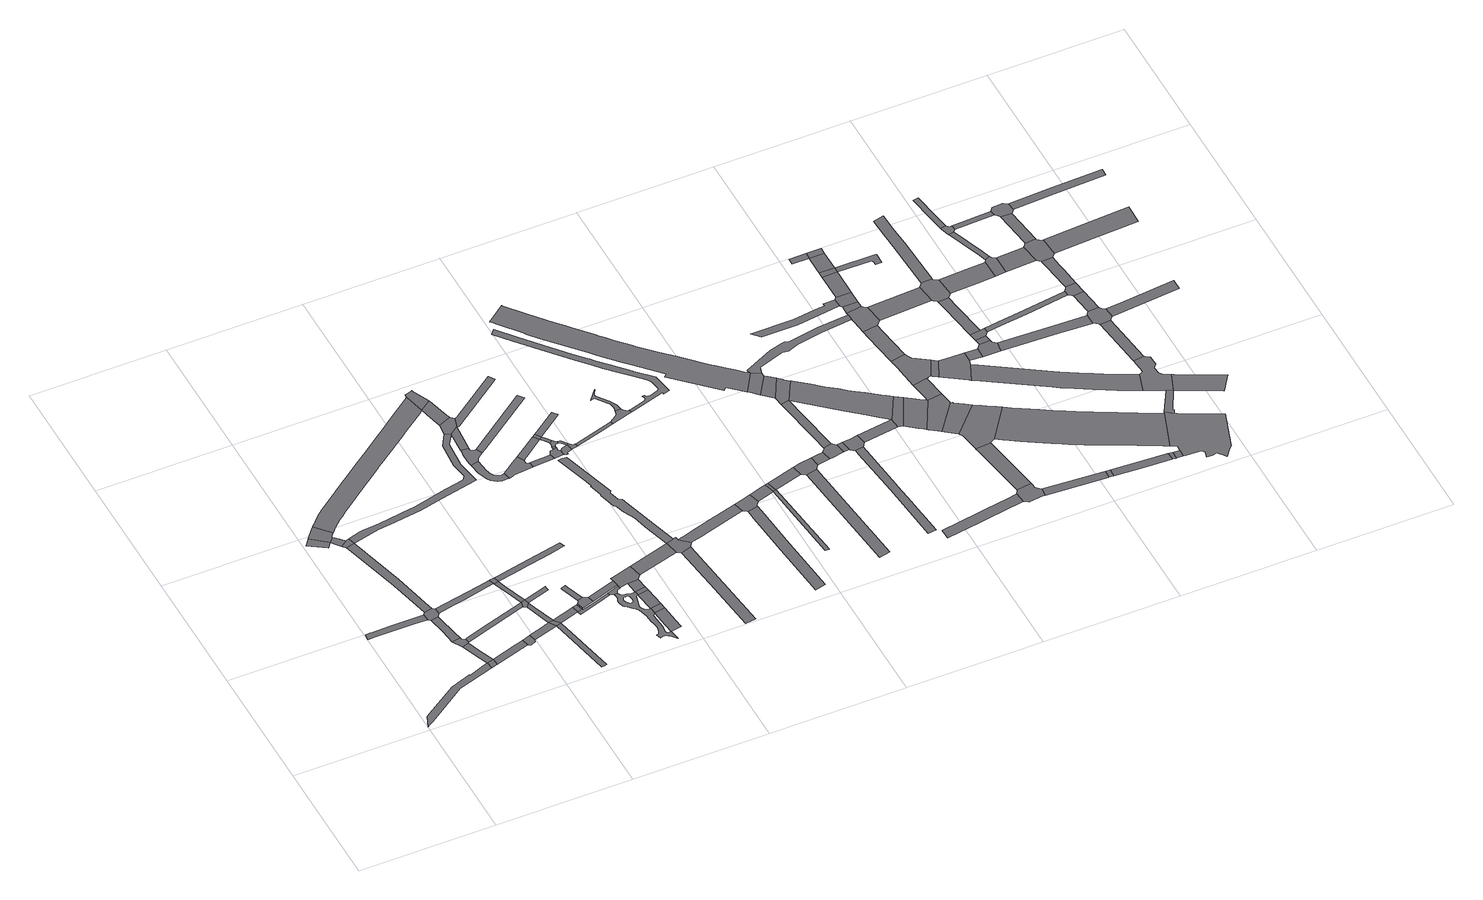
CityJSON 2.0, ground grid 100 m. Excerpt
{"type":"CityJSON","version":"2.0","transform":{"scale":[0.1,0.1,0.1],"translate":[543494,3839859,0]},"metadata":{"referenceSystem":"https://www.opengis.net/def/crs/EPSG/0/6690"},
"CityObjects":{
"road1":{"type":"Road","attributes":{"RoadStructureAttribute.sectionType":"1"},"geometry":[{"type":"MultiSurface","lod":"1","boundaries":[[[0,1,2,3,4,5,6,7,8,9,10,11]]]}]},
"road2":{"type":"Road","attributes":{"RoadStructureAttribute.sectionType":"1"},"geometry":[{"type":"MultiSurface","lod":"1","boundaries":[[[12,13,14,15,16,17,18,19,20,21]]]}]},
"road3":{"type":"Road","attributes":{"RoadStructureAttribute.sectionType":"1"},"geometry":[{"type":"MultiSurface","lod":"1","boundaries":[[[22,23,24,25,26,27,28,29,30,31,32]]]}]},
"road4":{"type":"Road","geometry":[{"type":"MultiSurface","lod":"1","boundaries":[[[33,34,35,36,37,38,39,40]]]}]},
"road5":{"type":"Road","geometry":[{"type":"MultiSurface","lod":"1","boundaries":[[[41,42,43,44,45,22,32,46,47,48,49,50]]]}]},
"road6":{"type":"Road","attributes":{"RoadStructureAttribute.sectionType":"1"},"geometry":[{"type":"MultiSurface","lod":"1","boundaries":[[[51,52,53,54,55,56,36,35]]]}]},
"road7":{"type":"Road","attributes":{"RoadStructureAttribute.sectionType":"1"},"geometry":[{"type":"MultiSurface","lod":"1","boundaries":[[[57,38,37,58,0,59]]]}]},
"road8":{"type":"Road","geometry":[{"type":"MultiSurface","lod":"1","boundaries":[[[59,0,11,60]]]}]},
"road9":{"type":"Road","geometry":[{"type":"MultiSurface","lod":"1","boundaries":[[[61,62,12,21,63,54,53,64,65]]]}]},
"road10":{"type":"Road","attributes":{"RoadStructureAttribute.sectionType":"1"},"geometry":[{"type":"MultiSurface","lod":"1","boundaries":[[[66,46,32,67,68,69]]]}]},
"road11":{"type":"Road","attributes":{"RoadStructureAttribute.sectionType":"1"},"geometry":[{"type":"MultiSurface","lod":"1","boundaries":[[[70,71,72,73,74,75,62,61]]]}]},
"road12":{"type":"Road","geometry":[{"type":"MultiSurface","lod":"1","boundaries":[[[76,69,68,73,72]]]}]},
"road13":{"type":"Road","attributes":{"RoadStructureAttribute.sectionType":"1"},"geometry":[{"type":"MultiSurface","lod":"1","boundaries":[[[77,78,59,60,79]]]}]},
"road14":{"type":"Road","attributes":{"RoadStructureAttribute.sectionType":"1"},"geometry":[{"type":"MultiSurface","lod":"1","boundaries":[[[80,81,82,83,84,40,39,85,86,87,88]]]}]},
"road15":{"type":"Road","attributes":{"RoadStructureAttribute.sectionType":"1"},"geometry":[{"type":"MultiSurface","lod":"1","boundaries":[[[89,90,65,64,91,92,93,94,95]]]}]},
"road16":{"type":"Road","geometry":[{"type":"MultiSurface","lod":"1","boundaries":[[[96,77,79,97,98,99]]]}]},
"road17":{"type":"Road","attributes":{"RoadStructureAttribute.sectionType":"1"},"geometry":[{"type":"MultiSurface","lod":"1","boundaries":[[[100,101,102,103,96,99,104,105,106]]]}]},
"road18":{"type":"Road","geometry":[{"type":"MultiSurface","lod":"1","boundaries":[[[107,108,89,95,109,110]]]}]},
"road19":{"type":"Road","geometry":[{"type":"MultiSurface","lod":"1","boundaries":[[[111,80,88,112,113,114,115]]]}]},
"road20":{"type":"Road","attributes":{"RoadStructureAttribute.sectionType":"1"},"geometry":[{"type":"MultiSurface","lod":"1","boundaries":[[[116,110,109,117,80,111]]]}]},
"road21":{"type":"Road","attributes":{"RoadStructureAttribute.sectionType":"1"},"geometry":[{"type":"MultiSurface","lod":"1","boundaries":[[[118,119,120,121,122,106]]]}]},
"road22":{"type":"Road","attributes":{"RoadStructureAttribute.sectionType":"1"},"geometry":[{"type":"MultiSurface","lod":"1","boundaries":[[[123,124,115,114,125,100,126]]]}]},
"road23":{"type":"Road","geometry":[{"type":"MultiSurface","lod":"1","boundaries":[[[126,100,106,122]]]}]},
"road24":{"type":"Road","attributes":{"RoadStructureAttribute.sectionType":"1"},"geometry":[{"type":"MultiSurface","lod":"1","boundaries":[[[127,128,129,130,131,132,133,134,135,136,137,138,139,140,141,142,143,144,145,146,147,148,41,50,149,150,151,152,153,154,155,156,157,158,159,160,161,162,163,164,165,166,167,168,169]]]}]},
"road25":{"type":"Road","geometry":[{"type":"MultiSurface","lod":"1","boundaries":[[[170,171,172,173,111,115]]]}]},
"road26":{"type":"Road","attributes":{"RoadStructureAttribute.sectionType":"1"},"geometry":[{"type":"MultiSurface","lod":"1","boundaries":[[[174,126,122,175]]]}]},
"road27":{"type":"Road","attributes":{"RoadStructureAttribute.sectionType":"1"},"geometry":[{"type":"MultiSurface","lod":"1","boundaries":[[[176,177,178,179,180,181,182,183,184,185,186,187,188,76,72,189,190,191,192,193,194,195,196,197,198,199]]]}]},
"road28":{"type":"Road","geometry":[{"type":"MultiSurface","lod":"1","boundaries":[[[200,201,174,175,202]]]}]},
"road29":{"type":"Road","attributes":{"RoadStructureAttribute.sectionType":"1"},"geometry":[{"type":"MultiSurface","lod":"1","boundaries":[[[203,200,202,204]]]}]},
"road30":{"type":"Road","attributes":{"RoadStructureAttribute.sectionType":"1"},"geometry":[{"type":"MultiSurface","lod":"1","boundaries":[[[205,206,207,208,209,210,211,212,213,214,215,216,107,110]]]}]},
"road31":{"type":"Road","geometry":[{"type":"MultiSurface","lod":"1","boundaries":[[[217,218,219,220,221,222,223]]]}]},
"road32":{"type":"Road","geometry":[{"type":"MultiSurface","lod":"1","boundaries":[[[224,223,222,225,203,204,226,227]]]}]},
"road33":{"type":"Road","geometry":[{"type":"MultiSurface","lod":"1","boundaries":[[[228,229,230,202,175,231,232,233,234]]]}]},
"road34":{"type":"Road","attributes":{"RoadStructureAttribute.sectionType":"1"},"geometry":[{"type":"MultiSurface","lod":"1","boundaries":[[[235,236,237,227,226,238]]]}]},
"road35":{"type":"Road","geometry":[{"type":"MultiSurface","lod":"1","boundaries":[[[239,240,241,242,243,244,245,246,247,248,249,250,251,252,253,254,255,256,257,258,259,260,261,262,263,264,265,266,267,268,269,270,271,272,273,274,275,276,277,278,279,280,281,282,283,284,285,286,287,288,289,290,291,292,293,294,295,296,297,298,299,300,301,302,303,304,305,306,307,308,309,310,311,312,313,314],[315,316,317,318,319,320,321,322,323,324,325,326,327,328,329,330,331,332,333,334,335,336]]]}]},
"road36":{"type":"Road","geometry":[{"type":"MultiSurface","lod":"1","boundaries":[[[337,228,234,338,249,248,339,340,341,342]]]}]},
"road37":{"type":"Road","attributes":{"RoadStructureAttribute.sectionType":"1"},"geometry":[{"type":"MultiSurface","lod":"1","boundaries":[[[343,344,293,345,280,346]]]}]},
"road38":{"type":"Road","geometry":[{"type":"MultiSurface","lod":"1","boundaries":[[[347,294,293,344]]]}]},
"road39":{"type":"Road","geometry":[{"type":"MultiSurface","lod":"1","boundaries":[[[348,313,349,294,347]]]}]},
"road40":{"type":"Road","geometry":[{"type":"MultiSurface","lod":"1","boundaries":[[[350,314,313,348]]]}]},
"road41":{"type":"Road","geometry":[{"type":"MultiSurface","lod":"1","boundaries":[[[351,352,353,354,235,238,337,342,355,356,357,358,359,360]]]}]},
"road42":{"type":"Road","attributes":{"RoadStructureAttribute.sectionType":"1"},"geometry":[{"type":"MultiSurface","lod":"1","boundaries":[[[361,358,357,314,350]]]}]},
"road43":{"type":"Road","attributes":{"RoadStructureAttribute.sectionType":"1"},"geometry":[{"type":"MultiSurface","lod":"1","boundaries":[[[362,363,364,365,366,367,368,369,370,371,372,373,374,375,376,377,378,379,380,381]]]}]},
"road44":{"type":"Road","geometry":[{"type":"MultiSurface","lod":"1","boundaries":[[[382,383,384,385,386,387,370,369,388,389,390,391,392,393,394,395]]]}]},
"road45":{"type":"Road","attributes":{"RoadStructureAttribute.sectionType":"1"},"geometry":[{"type":"MultiSurface","lod":"1","boundaries":[[[396,199,382,395]]]}]},
"road46":{"type":"Road","geometry":[{"type":"MultiSurface","lod":"1","boundaries":[[[397,398,399,176,199,396,400]]]}]},
"road47":{"type":"Road","attributes":{"RoadStructureAttribute.sectionType":"1"},"geometry":[{"type":"MultiSurface","lod":"1","boundaries":[[[401,402,169,403,404,399,398]]]}]},
"road48":{"type":"Road","geometry":[{"type":"MultiSurface","lod":"1","boundaries":[[[405,406,407,127,169,402]]]}]},
"road49":{"type":"Road","geometry":[{"type":"MultiSurface","lod":"1","boundaries":[[[408,405,409]]]}]},
"road50":{"type":"Road","geometry":[{"type":"MultiSurface","lod":"1","boundaries":[[[410,411,381,380,412,413,414,415,416,417,418,419]]]}]},
"road51":{"type":"Road","attributes":{"RoadStructureAttribute.sectionType":"1"},"geometry":[{"type":"MultiSurface","lod":"1","boundaries":[[[420,421,351,360,422]]]}]},
"road52":{"type":"Road","attributes":{"RoadStructureAttribute.sectionType":"1"},"geometry":[{"type":"MultiSurface","lod":"1","boundaries":[[[423,424,425,416,415,426,427]]]}]},
"road53":{"type":"Road","attributes":{"RoadStructureAttribute.sectionType":"1"},"geometry":[{"type":"MultiSurface","lod":"1","boundaries":[[[428,410,419,429,430,431,432]]]}]},
"road54":{"type":"Road","attributes":{"RoadStructureAttribute.sectionType":"1"},"geometry":[{"type":"MultiSurface","lod":"1","boundaries":[[[433,434,435,391,390]]]}]},
"road55":{"type":"Road","attributes":{"RoadStructureAttribute.sectionType":"1"},"geometry":[{"type":"MultiSurface","lod":"1","boundaries":[[[436,437,438,439,400,396]]]}]},
"road56":{"type":"Road","attributes":{"RoadStructureAttribute.sectionType":"1"},"geometry":[{"type":"MultiSurface","lod":"1","boundaries":[[[440,441,442,443,444,445,446]]]}]},
"road57":{"type":"Road","attributes":{"RoadStructureAttribute.sectionType":"1"},"geometry":[{"type":"MultiSurface","lod":"1","boundaries":[[[447,448,449,450,451,452,453,454,455,456,457,458,459,460,461,462,463,464,420,465]]]}]},
"road58":{"type":"Road","geometry":[{"type":"MultiSurface","lod":"1","boundaries":[[[466,467,468,469,470,471,472,473,474,475,476,423,427,477,478]]]}]},
"road59":{"type":"Road","geometry":[{"type":"MultiSurface","lod":"1","boundaries":[[[479,428,432,480]]]}]},
"road60":{"type":"Road","geometry":[{"type":"MultiSurface","lod":"1","boundaries":[[[481,465,420,422,482,442,441,483,484]]]}]},
"road61":{"type":"Road","attributes":{"RoadStructureAttribute.sectionType":"1"},"geometry":[{"type":"MultiSurface","lod":"1","boundaries":[[[485,486,470,469,487]]]}]},
"road62":{"type":"Road","attributes":{"RoadStructureAttribute.sectionType":"1"},"geometry":[{"type":"MultiSurface","lod":"1","boundaries":[[[488,480,432,489,490,491,492]]]}]},
"road63":{"type":"Road","geometry":[{"type":"MultiSurface","lod":"1","boundaries":[[[493,494,492,491,495,496,497,498,485,487,499,500,501,502,503,504]]]}]},
"road64":{"type":"Road","attributes":{"RoadStructureAttribute.sectionType":"1"},"geometry":[{"type":"MultiSurface","lod":"1","boundaries":[[[505,506,507,508,509,510,478,477,511,512,513,514,515,516,517,518,519]]]}]},
"road65":{"type":"Road","attributes":{"RoadStructureAttribute.sectionType":"1"},"geometry":[{"type":"MultiSurface","lod":"1","boundaries":[[[520,521,522,523,524,504,503,525,526,527,505,528]]]}]},
"road66":{"type":"Road","geometry":[{"type":"MultiSurface","lod":"1","boundaries":[[[529,530,531,532,528,505,519,533,534]]]}]},
"road67":{"type":"Road","geometry":[{"type":"MultiSurface","lod":"1","boundaries":[[[535,536,537,538,479,480]]]}]},
"road68":{"type":"Road","attributes":{"RoadStructureAttribute.sectionType":"1"},"geometry":[{"type":"MultiSurface","lod":"1","boundaries":[[[539,540,541,542,543,544,484,483,545,546,547]]]}]},
"road69":{"type":"Road","attributes":{"RoadStructureAttribute.sectionType":"1"},"geometry":[{"type":"MultiSurface","lod":"1","boundaries":[[[548,549,534,533,550,551]]]}]},
"road70":{"type":"Road","attributes":{"RoadStructureAttribute.sectionType":"1"},"geometry":[{"type":"MultiSurface","lod":"1","boundaries":[[[552,553,554,555,556,557,558,559]]]}]},
"road71":{"type":"Road","geometry":[{"type":"MultiSurface","lod":"1","boundaries":[[[560,561,562,563,548,551,564,565,566,567,568,569]]]}]},
"road72":{"type":"Road","attributes":{"RoadStructureAttribute.sectionType":"1"},"geometry":[{"type":"MultiSurface","lod":"1","boundaries":[[[570,571,572,573,574,575,576,577,578,579,580,581,582,583,584,560,569]]]}]},
"road73":{"type":"Road","geometry":[{"type":"MultiSurface","lod":"1","boundaries":[[[585,586,539,547,555,554,587,588]]]}]},
"road74":{"type":"Road","attributes":{"RoadStructureAttribute.sectionType":"1"},"geometry":[{"type":"MultiSurface","lod":"1","boundaries":[[[589,590,591,592,593,594,595,596,597,598,599,600,601,602,603,604,605,606,607,608,609,610,611,612,613,614,615,616,617,618,619,620,621,622,623,624,625,626,627,628,629,630,631,632,633,634,635,636,637,638,639,565,564]]]}]},
"road75":{"type":"Road","attributes":{"RoadStructureAttribute.sectionType":"1"},"geometry":[{"type":"MultiSurface","lod":"1","boundaries":[[[640,641,642,585,588,643,644]]]}]},
"road76":{"type":"Road","attributes":{"RoadStructureAttribute.sectionType":"1"},"geometry":[{"type":"MultiSurface","lod":"1","boundaries":[[[645,646,647,648,649,644]]]}]},
"road77":{"type":"Road","geometry":[{"type":"MultiSurface","lod":"1","boundaries":[[[650,640,644,649,651]]]}]},
"road78":{"type":"Road","attributes":{"RoadStructureAttribute.sectionType":"1"},"geometry":[{"type":"MultiSurface","lod":"1","boundaries":[[[652,650,651,653]]]}]},
"road79":{"type":"Road","attributes":{"function":"1","RoadStructureAttribute.sectionType":"7"},"geometry":[{"type":"MultiSurface","lod":"1","boundaries":[[[654,655,656,657,658,659,660,661,662,663,664,665,666,667,668,669,670,671,672,673,674,675,676,677,678,679,680,681,682,683,684,685,686,687,688,689,690,691,692,693,694,695,696,697,698,699,700]]]}]},
"road80":{"type":"Road","attributes":{"RoadStructureAttribute.sectionType":"1"},"geometry":[{"type":"MultiSurface","lod":"1","boundaries":[[[701,702,703,704,705,706]]]}]},
"road81":{"type":"Road","geometry":[{"type":"MultiSurface","lod":"1","boundaries":[[[707,708,652,653,703,702,709,710]]]}]},
"road82":{"type":"Road","attributes":{"RoadStructureAttribute.sectionType":"1"},"geometry":[{"type":"MultiSurface","lod":"1","boundaries":[[[711,712,713,707,710,714,715]]]}]},
"road83":{"type":"Road","geometry":[{"type":"MultiSurface","lod":"1","boundaries":[[[716,717,718,719,720,721,711,715,722,723,724]]]}]},
"road84":{"type":"Road","attributes":{"RoadStructureAttribute.sectionType":"1"},"geometry":[{"type":"MultiSurface","lod":"1","boundaries":[[[725,726,727,728,718,717]]]}]},
"road85":{"type":"Road","geometry":[{"type":"MultiSurface","lod":"1","boundaries":[[[700,699,729,730,731,732]]]}]},
"road86":{"type":"Road","attributes":{"RoadStructureAttribute.sectionType":"1"},"geometry":[{"type":"MultiSurface","lod":"1","boundaries":[[[733,734,735,736,737,738,739,740,741,742,743]]]}]},
"road87":{"type":"Road","attributes":{"RoadStructureAttribute.sectionType":"1"},"geometry":[{"type":"MultiSurface","lod":"1","boundaries":[[[744,724,723,745]]]}]},
"road88":{"type":"Road","geometry":[{"type":"MultiSurface","lod":"1","boundaries":[[[746,747,748,731,730,749,750,751]]]}]},
"road89":{"type":"Road","geometry":[{"type":"MultiSurface","lod":"1","boundaries":[[[752,753,751,750,754,727,726,755]]]}]},
"road90":{"type":"Road","geometry":[{"type":"MultiSurface","lod":"1","boundaries":[[[756,757,758,744,745,759,760,739,738,761,762]]]}]},
"road91":{"type":"Road","attributes":{"RoadStructureAttribute.sectionType":"1"},"geometry":[{"type":"MultiSurface","lod":"1","boundaries":[[[763,764,765,766,767,768,769,770,771,772,773]]]}]},
"road92":{"type":"Road","attributes":{"RoadStructureAttribute.sectionType":"1"},"geometry":[{"type":"MultiSurface","lod":"1","boundaries":[[[774,775,756,762,776]]]}]},
"road93":{"type":"Road","attributes":{"function":"1","RoadStructureAttribute.sectionType":"7"},"geometry":[{"type":"MultiSurface","lod":"1","boundaries":[[[777,778,779,780,781,782,783,784,785,786,787,755,726,788,789,790,791,792,793,794,795,796]]]}]},
"road94":{"type":"Road","attributes":{"RoadStructureAttribute.sectionType":"1"},"geometry":[{"type":"MultiSurface","lod":"1","boundaries":[[[797,798,799,800,801,802,803,804,805,806,700,732,807,808,809,810,811,812,813,814,815]]]}]},
"road95":{"type":"Road","geometry":[{"type":"MultiSurface","lod":"1","boundaries":[[[796,795,774,776,816,817]]]}]},
"road96":{"type":"Road","attributes":{"RoadStructureAttribute.sectionType":"1"},"geometry":[{"type":"MultiSurface","lod":"1","boundaries":[[[818,819,820,817,816,821,822,823,824]]]}]},
"road97":{"type":"Road","attributes":{"RoadStructureAttribute.sectionType":"1"},"geometry":[{"type":"MultiSurface","lod":"1","boundaries":[[[825,826,827,828,829,830,831,832,833,834,835]]]}]},
"road98":{"type":"Road","geometry":[{"type":"MultiSurface","lod":"1","boundaries":[[[836,837,838,839,840,841,842,763,773,843,844,845,846]]]}]},
"road99":{"type":"Road","attributes":{"RoadStructureAttribute.sectionType":"1"},"geometry":[{"type":"MultiSurface","lod":"1","boundaries":[[[847,848,849,850,851,852,853,840,839]]]}]},
"road100":{"type":"Road","geometry":[{"type":"MultiSurface","lod":"1","boundaries":[[[854,855,824,823,856,857,858,859]]]}]},
"road101":{"type":"Road","attributes":{"RoadStructureAttribute.sectionType":"1"},"geometry":[{"type":"MultiSurface","lod":"1","boundaries":[[[860,861,862,863,864,859,858,865,866,867]]]}]},
"road102":{"type":"Road","attributes":{"RoadStructureAttribute.sectionType":"1"},"geometry":[{"type":"MultiSurface","lod":"1","boundaries":[[[868,869,870,824,855]]]}]},
"road103":{"type":"Road","geometry":[{"type":"MultiSurface","lod":"1","boundaries":[[[871,872,873,867,866,874,875,849,848,876,877,878,879]]]}]},
"road104":{"type":"Road","geometry":[{"type":"MultiSurface","lod":"1","boundaries":[[[880,881,882,883,884,885,886,887,888,869,868,889,890,891,892]]]}]},
"road105":{"type":"Road","attributes":{"RoadStructureAttribute.sectionType":"1"},"geometry":[{"type":"MultiSurface","lod":"1","boundaries":[[[893,894,895,896,883,882]]]}]},
"road106":{"type":"Road","attributes":{"RoadStructureAttribute.sectionType":"1"},"geometry":[{"type":"MultiSurface","lod":"1","boundaries":[[[897,846,845,898,899,900]]]}]},
"road107":{"type":"Road","geometry":[{"type":"MultiSurface","lod":"1","boundaries":[[[901,902,903,797,815,904,905,895,894,906,907,908,909]]]}]},
"road108":{"type":"Road","attributes":{"RoadStructureAttribute.sectionType":"1"},"geometry":[{"type":"MultiSurface","lod":"1","boundaries":[[[910,903,902,911]]]}]},
"road109":{"type":"Road","geometry":[{"type":"MultiSurface","lod":"1","boundaries":[[[892,891,912,913,914]]]}]},
"road110":{"type":"Road","geometry":[{"type":"MultiSurface","lod":"1","boundaries":[[[915,835,834,910,911,916]]]}]},
"road111":{"type":"Road","geometry":[{"type":"MultiSurface","lod":"1","boundaries":[[[917,918,919,920]]]}]},
"road112":{"type":"Road","attributes":{"RoadStructureAttribute.sectionType":"1"},"geometry":[{"type":"MultiSurface","lod":"1","boundaries":[[[921,915,916,922,923,924]]]}]},
"road113":{"type":"Road","attributes":{"RoadStructureAttribute.sectionType":"1"},"geometry":[{"type":"MultiSurface","lod":"1","boundaries":[[[925,914,913,926,927,928,929,930,931]]]}]},
"road114":{"type":"Road","geometry":[{"type":"MultiSurface","lod":"1","boundaries":[[[932,921,924,933]]]}]},
"road115":{"type":"Road","attributes":{"RoadStructureAttribute.sectionType":"1"},"geometry":[{"type":"MultiSurface","lod":"1","boundaries":[[[919,934,932,933,935,936]]]}]},
"road116":{"type":"Road","geometry":[{"type":"MultiSurface","lod":"1","boundaries":[[[920,919,936,937]]]}]},
"road117":{"type":"Road","geometry":[{"type":"MultiSurface","lod":"1","boundaries":[[[900,899,938,939]]]}]},
"road118":{"type":"Road","attributes":{"RoadStructureAttribute.sectionType":"1"},"geometry":[{"type":"MultiSurface","lod":"1","boundaries":[[[940,909,908,941]]]}]},
"road119":{"type":"Road","attributes":{"RoadStructureAttribute.sectionType":"1"},"geometry":[{"type":"MultiSurface","lod":"1","boundaries":[[[931,930,942,943]]]}]},
"road120":{"type":"Road","attributes":{"RoadStructureAttribute.sectionType":"1"},"geometry":[{"type":"MultiSurface","lod":"1","boundaries":[[[944,945,946,947,948,949,950,951,933,924]]]}]},
"road121":{"type":"Road","geometry":[{"type":"MultiSurface","lod":"1","boundaries":[[[952,953,954,955,956,957,958,959,960,961,962,963,964,965,966,967,879,878,968,969,970,971,972,973,974,975,976,977,978,979,980,981,982]]]}]},
"road122":{"type":"Road","attributes":{"RoadStructureAttribute.sectionType":"1"},"geometry":[{"type":"MultiSurface","lod":"1","boundaries":[[[983,939,938,984,985,986,987,988]]]}]},
"road123":{"type":"Road","geometry":[{"type":"MultiSurface","lod":"1","boundaries":[[[989,990,991,992,993,943,942,994,995]]]}]},
"road124":{"type":"Road","attributes":{"RoadStructureAttribute.sectionType":"1"},"geometry":[{"type":"MultiSurface","lod":"1","boundaries":[[[996,997,992,991]]]}]},
"road125":{"type":"Road","geometry":[{"type":"MultiSurface","lod":"1","boundaries":[[[998,999,1000,997,996,1001]]]}]},
"road126":{"type":"Road","attributes":{"RoadStructureAttribute.sectionType":"1"},"geometry":[{"type":"MultiSurface","lod":"1","boundaries":[[[1002,1003,1004,1005,1006,1000,999]]]}]},
"road127":{"type":"Road","geometry":[{"type":"MultiSurface","lod":"1","boundaries":[[[1007,1008,1009,1010,1011,940,941,1012,1013,1004,1003,1014,1015,1016,1017]]]}]},
"road128":{"type":"Road","attributes":{"RoadStructureAttribute.sectionType":"1"},"geometry":[{"type":"MultiSurface","lod":"1","boundaries":[[[1018,1019,1020,1021,1022,1023,1024,1025,1026,928,927,1027,1028,1029,1030,1031,1032,1033,1034,1035,1036,1037,1038,1039,1040,1041,1042,1043,1044]]]}]},
"road129":{"type":"Road","geometry":[{"type":"MultiSurface","lod":"1","boundaries":[[[988,987,1045,1046,1047]]]}]},
"road130":{"type":"Road","attributes":{"RoadStructureAttribute.sectionType":"1"},"geometry":[{"type":"MultiSurface","lod":"1","boundaries":[[[1048,1049,1050,1051,1052,1053,1010,1009]]]}]},
"road131":{"type":"Road","attributes":{"RoadStructureAttribute.sectionType":"1"},"geometry":[{"type":"MultiSurface","lod":"1","boundaries":[[[1047,1046,1054,1055,1056]]]}]},
"road132":{"type":"Road","attributes":{"RoadStructureAttribute.sectionType":"1"},"geometry":[{"type":"MultiSurface","lod":"1","boundaries":[[[1057,1058,1017,1016,1059,1060]]]}]},
"road133":{"type":"Road","attributes":{"RoadStructureAttribute.sectionType":"1"},"geometry":[{"type":"MultiSurface","lod":"1","boundaries":[[[1061,995,994,1062,1063,1064,1065]]]}]},
"road134":{"type":"Road","attributes":{"RoadStructureAttribute.sectionType":"1"},"geometry":[{"type":"MultiSurface","lod":"1","boundaries":[[[1066,1067,1068,998,1001,1069,1070,1071,1072]]]}]},
"road135":{"type":"Road","geometry":[{"type":"MultiSurface","lod":"1","boundaries":[[[1073,982,981,1074,1056,1055,1075,1076,1077,1078,1079,1080,1081,1082,1083,1084,1085,1086,1087,1088,1089,1090,1091,1092,1093]]]}]},
"road136":{"type":"Road","attributes":{"RoadStructureAttribute.sectionType":"1"},"geometry":[{"type":"MultiSurface","lod":"1","boundaries":[[[1094,1073,1093,1095,1096,1097]]]}]},
"road137":{"type":"Road","geometry":[{"type":"MultiSurface","lod":"1","boundaries":[[[1098,1099,1100,1101,1102,1057,1060,1103,1104]]]}]},
"road138":{"type":"Road","geometry":[{"type":"MultiSurface","lod":"1","boundaries":[[[1105,1106,1107,1108,1109,1110,1111,1112,1113,1114]]]}]},
"road139":{"type":"Road","attributes":{"RoadStructureAttribute.sectionType":"1"},"geometry":[{"type":"MultiSurface","lod":"1","boundaries":[[[1115,1112,1111,1116,1117,1102,1101]]]}]},
"road140":{"type":"Road","attributes":{"RoadStructureAttribute.sectionType":"1"},"geometry":[{"type":"MultiSurface","lod":"1","boundaries":[[[1118,1119,1120,1121,1122,1107,1106]]]}]},
"road141":{"type":"Road","geometry":[{"type":"MultiSurface","lod":"1","boundaries":[[[1123,1124,1125,1126,1127,1128,1129,1044,1043,1130,1094,1097,1131,1132,1133,1134,1135,1136,1137]]]}]},
"road142":{"type":"Road","attributes":{"RoadStructureAttribute.sectionType":"1"},"geometry":[{"type":"MultiSurface","lod":"1","boundaries":[[[1138,1139,1140,1141,1142,1143,1144,1127,1126]]]}]},
"road143":{"type":"Road","attributes":{"RoadStructureAttribute.sectionType":"1"},"geometry":[{"type":"MultiSurface","lod":"1","boundaries":[[[1145,1104,1103,1146]]]}]},
"road144":{"type":"Road","attributes":{"RoadStructureAttribute.sectionType":"1"},"geometry":[{"type":"MultiSurface","lod":"1","boundaries":[[[1147,1114,1113,1148]]]}]},
"road145":{"type":"Road","geometry":[{"type":"MultiSurface","lod":"1","boundaries":[[[1149,1150,1151,1152,1153,1065,1064,1154,1155,1156,1157,1141,1140,1158,1159,1160]]]}]},
"road146":{"type":"Road","attributes":{"RoadStructureAttribute.sectionType":"1"},"geometry":[{"type":"MultiSurface","lod":"1","boundaries":[[[1161,1162,1163,1152,1151]]]}]},
"road147":{"type":"Road","geometry":[{"type":"MultiSurface","lod":"1","boundaries":[[[1164,1165,1166,1167,1066,1072,1168,1169,1162,1161]]]}]},
"road148":{"type":"Road","attributes":{"RoadStructureAttribute.sectionType":"1"},"geometry":[{"type":"MultiSurface","lod":"1","boundaries":[[[1170,1131,1097,1171,1172,1173,1174]]]}]},
"road149":{"type":"Road","attributes":{"RoadStructureAttribute.sectionType":"1"},"geometry":[{"type":"MultiSurface","lod":"1","boundaries":[[[1175,1176,1177,1178,1179,1180,1181,1165,1164]]]}]},
"road150":{"type":"Road","geometry":[{"type":"MultiSurface","lod":"1","boundaries":[[[1182,1183,1184,1185,1145,1146,1186,1178,1177,1187,1188,1189,1190]]]}]},
"road151":{"type":"Road","attributes":{"RoadStructureAttribute.sectionType":"1"},"geometry":[{"type":"MultiSurface","lod":"1","boundaries":[[[1191,1192,1185,1184,1193]]]}]},
"road152":{"type":"Road","geometry":[{"type":"MultiSurface","lod":"1","boundaries":[[[1194,1195,1196,1197,1198,1199,1147,1148,1200,1201,1202,1191,1193,1203,1204,1205,1206,1207,1208]]]}]},
"road153":{"type":"Road","attributes":{"RoadStructureAttribute.sectionType":"1"},"geometry":[{"type":"MultiSurface","lod":"1","boundaries":[[[1209,1210,1211,1160,1159,1212]]]}]},
"road154":{"type":"Road","attributes":{"RoadStructureAttribute.sectionType":"1"},"geometry":[{"type":"MultiSurface","lod":"1","boundaries":[[[1213,1214,1190,1189,1215,1216]]]}]},
"road155":{"type":"Road","attributes":{"RoadStructureAttribute.sectionType":"1"},"geometry":[{"type":"MultiSurface","lod":"1","boundaries":[[[1217,1218,1208,1207,1219,1220]]]}]}
},
"vertices":[
[616,408,0],[465,348,0],[461,357,0],[310,303,0],[42,122,0],[40,121,0],[5,31,0],[21,42,0],[50,61,0],[105,98,0],[352,266,0],[622,352,0],
[439,1001,0],[197,998,0],[54,997,0],[46,997,0],[12,997,0],[5,949,0],[10,949,0],[60,949,0],[345,949,0],[440,948,0],
[67,1981,0],[61,1973,0],[56,1966,0],[54,1963,0],[26,1924,0],[150,1842,0],[165,1865,0],[172,1875,0],[175,1880,0],[178,1885,0],[181,1888,0],
[582,672,0],[562,687,0],[560,700,0],[497,689,0],[538,614,0],[588,635,0],[593,637,0],[585,670,0],
[142,2068,0],[125,2052,0],[113,2038,0],[100,2023,0],[84,2002,0],[213,1925,0],[210,1928,0],[213,1930,0],[223,1943,0],[237,1959,0],
[547,770,0],[519,920,0],[515,944,0],[460,930,0],[481,804,0],[490,743,0],
[621,533,0],[574,512,0],[667,423,0],
[671,366,0],
[511,1032,0],[454,1021,0],[460,934,0],[534,972,0],[531,1017,0],
[248,1890,0],[214,1845,0],[234,1820,0],[281,1857,0],
[495,1103,0],[435,1373,0],[319,1809,0],[256,1791,0],[381,1333,0],[435,1103,0],
[304,1863,0],
[919,501,0],[863,483,0],[930,448,0],
[1066,827,0],[1036,818,0],[989,803,0],[794,742,0],[605,680,0],[800,704,0],[1037,780,0],[1046,783,0],[1059,787,0],
[969,1108,0],[879,1089,0],[659,998,0],[684,1003,0],[741,1014,0],[928,1056,0],[983,1069,0],
[981,521,0],[950,436,0],[987,451,0],[993,469,0],
[1145,579,0],[1144,578,0],[1067,549,0],[1039,540,0],[1040,483,0],[1181,527,0],[1183,527,0],
[1007,1116,0],[973,1109,0],[985,1065,0],[1016,1072,0],
[1098,840,0],[1061,786,0],[1079,777,0],[1084,775,0],[1108,805,0],
[1034,1019,0],[1035,916,0],
[1280,46,0],[1299,49,0],[1317,53,0],[1218,536,0],[1218,538,0],
[1181,588,0],[1125,755,0],[1086,769,0],[1182,585,0],
[1232,2905,0],[1124,2825,0],[1017,2747,0],[975,2716,0],[863,2632,0],[743,2544,0],[641,2470,0],[522,2382,0],[466,2340,0],[373,2268,0],[299,2213,0],[288,2204,0],[266,2188,0],[246,2172,0],[230,2158,0],[229,2156,0],[214,2143,0],[199,2128,0],[185,2115,0],[176,2105,0],[162,2091,0],[151,2079,0],[253,1976,0],[264,1989,0],[267,1992,0],[271,1996,0],[283,2007,0],[306,2028,0],[331,2050,0],[356,2070,0],[396,2102,0],[437,2134,0],[597,2255,0],[691,2325,0],[762,2378,0],[780,2392,0],[830,2428,0],[1019,2566,0],[1025,2571,0],[1097,2625,0],[1240,2730,0],[1252,2739,0],[1267,2751,0],
[1278,857,0],[1276,876,0],[1274,895,0],[1271,894,0],
[1352,639,0],[1363,588,0],
[1305,2488,0],[1245,2391,0],[1232,2193,0],[1251,2071,0],[1229,2041,0],[1090,2012,0],[1025,1998,0],[836,1952,0],[737,1937,0],[621,1919,0],[517,1904,0],[433,1898,0],[400,1890,0],[521,1859,0],[613,1870,0],[850,1902,0],[1025,1941,0],[1291,1999,0],[1304,2002,0],[1300,2026,0],[1300,2028,0],[1277,2179,0],[1290,2384,0],[1344,2462,0],
[1386,649,0],[1370,644,0],[1397,599,0],
[1396,652,0],[1407,602,0],
[1020,1072,0],[1034,1075,0],[1204,1110,0],[1208,1111,0],[1440,1161,0],[1497,1176,0],[1553,1189,0],[1557,1189,0],[1549,1208,0],[1542,1227,0],[1166,1149,0],[1033,1121,0],
[1406,825,0],[1399,846,0],[1380,840,0],[1361,833,0],[1364,823,0],[1412,684,0],[1450,697,0],
[1459,694,0],[1411,680,0],[1498,632,0],[1487,681,0],
[1618,659,0],[1503,621,0],[1402,587,0],[1369,555,0],[1419,572,0],[1534,610,0],[1622,639,0],
[1700,748,0],[1687,744,0],[1575,710,0],[1710,703,0],
[1778,592,0],[1759,591,0],[1738,596,0],[1726,599,0],[1721,600,0],[1716,601,0],[1701,604,0],[1690,609,0],[1680,620,0],[1677,627,0],[1651,630,0],[1655,621,0],[1656,600,0],[1652,581,0],[1649,569,0],[1646,556,0],[1645,544,0],[1647,532,0],[1656,510,0],[1663,501,0],[1679,486,0],[1708,459,0],[1711,455,0],[1721,444,0],[1736,420,0],[1745,399,0],[1754,353,0],[1760,293,0],[1766,263,0],[1773,230,0],[1770,206,0],[1764,190,0],[1753,168,0],[1738,162,0],[1750,128,0],[1768,134,0],[1791,130,0],[1806,122,0],[1814,114,0],[1830,97,0],[1849,71,0],[1838,154,0],[1836,152,0],[1829,150,0],[1817,150,0],[1812,151,0],[1806,156,0],[1803,161,0],[1802,174,0],[1806,207,0],[1806,246,0],[1800,301,0],[1798,329,0],[1798,339,0],[1814,356,0],[1809,406,0],[1802,406,0],[1795,406,0],[1792,407,0],[1783,409,0],[1773,417,0],[1767,423,0],[1758,439,0],[1753,453,0],[1751,461,0],[1752,471,0],[1754,474,0],[1755,479,0],[1757,485,0],[1759,492,0],[1770,539,0],[1773,549,0],[1776,553,0],[1780,555,0],[1792,558,0],[1788,594,0],[1706,517,0],[1692,532,0],[1687,544,0],[1686,551,0],[1686,556,0],[1687,562,0],[1693,573,0],[1697,576,0],[1712,577,0],[1714,576,0],[1717,576,0],[1727,574,0],[1732,570,0],[1736,560,0],[1737,535,0],[1734,523,0],[1732,519,0],[1731,517,0],[1730,515,0],[1727,512,0],[1717,512,0],[1712,514,0],
[1710,690,0],[1648,632,0],[1677,640,0],[1683,653,0],[1691,660,0],[1709,669,0],
[1911,233,0],[1894,370,0],[1830,217,0],[1918,168,0],
[1888,420,0],
[1870,571,0],[1792,550,0],
[1865,607,0],
[1862,825,0],[1711,780,0],[1696,776,0],[1698,761,0],[1720,672,0],[1732,675,0],[1778,686,0],[1856,690,0],[1868,706,0],[1883,725,0],
[1855,690,0],
[1479,1973,0],[1452,1981,0],[1434,1991,0],[1421,2005,0],[1411,2028,0],[1409,2036,0],[1403,2058,0],[1392,2158,0],[1334,2144,0],[1348,2052,0],[1355,2032,0],[1361,2012,0],[1374,1982,0],[1389,1958,0],[1407,1943,0],[1427,1930,0],[1455,1923,0],[1491,1922,0],[1506,1923,0],[1497,1979,0],
[1334,2300,0],[1334,2287,0],[1329,2249,0],[1329,2222,0],[1330,2192,0],[1332,2154,0],[1400,2175,0],[1412,2188,0],[1453,2218,0],[1429,2265,0],[1414,2263,0],[1396,2268,0],[1391,2278,0],[1389,2295,0],
[1406,2513,0],
[1416,2600,0],[1405,2613,0],[1313,2572,0],[1431,2590,0],
[1395,2645,0],[1351,2812,0],[1276,2720,0],[1282,2697,0],
[1290,2950,0],[1234,2934,0],[1232,2909,0],
[1290,2951,0],[1291,2950,0],
[1643,2085,0],[1595,2050,0],[1522,1927,0],[1536,1931,0],[1550,1939,0],[1697,1951,0],[1691,1996,0],[1671,2000,0],[1666,2013,0],[1669,2033,0],
[2172,918,0],[2160,915,0],[2191,814,0],
[1847,2006,0],[1791,2002,0],[1738,1999,0],[1789,1958,0],[1858,1964,0],
[1818,2211,0],[1688,2051,0],[1698,2058,0],[1828,2154,0],[1848,2169,0],
[1477,2236,0],[1930,2564,0],[1897,2608,0],
[1424,2510,0],[1833,2809,0],[1803,2855,0],[1446,2593,0],
[2346,419,0],[2301,818,0],[2223,791,0],[2262,451,0],[2275,341,0],[2312,8,0],[2391,19,0],
[2177,1120,0],[2090,1420,0],[2067,1432,0],[2044,1509,0],[2056,1527,0],[1934,1936,0],[1902,1943,0],[1871,1934,0],[1944,1693,0],[1963,1621,0],[1957,1619,0],[1984,1524,0],[1981,1511,0],[2012,1389,0],[2025,1384,0],[2048,1307,0],[2087,1225,0],[2115,1119,0],[2230,936,0],
[1918,2018,0],[1914,2021,0],[1913,2027,0],[1912,2054,0],[1888,2042,0],[1871,2041,0],[1867,2039,0],[1864,2037,0],[1860,2034,0],[1854,2025,0],[1850,2015,0],[1929,1969,0],[1923,2015,0],
[1838,2226,0],[1868,2184,0],
[2249,941,0],[2203,806,0],[2323,853,0],[2256,916,0],
[1889,2069,0],[1889,2056,0],[1911,2062,0],
[1889,2158,0],[1871,2141,0],[1889,2118,0],[1893,2110,0],[1914,2127,0],
[1935,2102,0],[1929,2107,0],[1895,2105,0],[1895,2099,0],[1895,2093,0],[1892,2080,0],[1912,2067,0],[1915,2072,0],[1921,2078,0],[1928,2081,0],[1939,2083,0],[1942,2100,0],
[1987,2041,0],[1940,2028,0],[1937,2023,0],[1932,2017,0],[1931,2016,0],[1928,2015,0],[1934,1970,0],[1937,1969,0],[1942,1965,0],[1948,1960,0],[1958,1963,0],[1956,1972,0],[1957,1975,0],[1959,1977,0],[1997,1989,0],
[1973,2087,0],[1971,2088,0],[1966,2093,0],[1961,2097,0],[1953,2099,0],[1952,2079,0],[1962,2074,0],[1963,2073,0],[1998,2054,0],
[2032,2026,0],[2024,2027,0],[2018,2029,0],[2013,2034,0],[2045,2003,0],[2040,2026,0],
[2055,2323,0],[2060,2328,0],[2031,2366,0],[1861,2243,0],
[2736,1057,0],[2595,1016,0],[2565,1007,0],[2414,963,0],[2302,930,0],[2279,923,0],[2430,884,0],[2437,886,0],[2754,978,0],
[2341,2115,0],[2049,2028,0],[2258,2067,0],[2346,2093,0],
[2899,601,0],[2873,888,0],[2865,973,0],[2787,956,0],[2793,881,0],[2824,536,0],[2864,95,0],[2943,115,0],
[2414,2195,0],[2412,2183,0],[2405,2165,0],[2391,2149,0],[2506,2141,0],[2494,2161,0],[2482,2165,0],[2474,2172,0],[2463,2183,0],[2452,2196,0],
[2452,2216,0],[2446,2241,0],[2433,2273,0],[2416,2300,0],[2360,2372,0],[2355,2385,0],[2355,2397,0],[2379,2438,0],[2310,2354,0],[2340,2362,0],[2350,2352,0],[2403,2280,0],[2414,2265,0],[2416,2248,0],[2419,2223,0],
[2865,1095,0],[2791,1073,0],[2864,983,0],[2888,1017,0],
[2514,2143,0],[2771,2218,0],[2772,2204,0],[2817,2217,0],[2793,2372,0],[2684,2483,0],[2679,2489,0],[2564,2612,0],[2501,2682,0],[2474,2712,0],[2462,2726,0],[2395,2802,0],[2251,2969,0],[2170,3068,0],[2135,3110,0],[2028,3240,0],[1996,3202,0],[2097,3078,0],[2150,3016,0],[2225,2927,0],[2402,2722,0],[2428,2693,0],[2470,2646,0],[2516,2596,0],[2589,2515,0],[2657,2445,0],[2729,2370,0],[2741,2355,0],[2749,2341,0],[2751,2333,0],[2756,2295,0],[2761,2271,0],[2760,2267,0],[2757,2259,0],[2751,2252,0],[2746,2247,0],[2736,2243,0],[2686,2227,0],[2678,2227,0],[2669,2228,0],[2663,2230,0],[2658,2233,0],[2654,2238,0],[2648,2247,0],[2633,2240,0],[2641,2226,0],[2641,2222,0],[2641,2217,0],[2638,2209,0],[2626,2199,0],[2520,2168,0],
[2996,1134,0],[2976,1128,0],[2893,1104,0],[3010,1053,0],[3019,1055,0],
[3084,405,0],[3098,402,0],[3112,400,0],[3112,404,0],[3041,1060,0],
[3018,1140,0],[3041,1062,0],
[3236,1204,0],[3253,1123,0],
[3363,2140,0],[3356,2147,0],[3337,2164,0],[3296,2201,0],[3246,2248,0],[3201,2290,0],[3158,2328,0],[3120,2365,0],[3082,2404,0],[3042,2444,0],[3004,2483,0],[2971,2516,0],[2946,2540,0],[2885,2600,0],[2799,2691,0],[2787,2705,0],[2696,2803,0],[2653,2852,0],[2623,2886,0],[2605,2907,0],[2493,3036,0],[2465,3069,0],[2413,3127,0],[2281,3284,0],[2260,3310,0],[2190,3400,0],[2177,3417,0],[2174,3420,0],[2035,3316,0],[2037,3314,0],[2040,3310,0],[2079,3262,0],[2190,3122,0],[2203,3105,0],[2269,3025,0],[2309,2976,0],[2499,2763,0],[2514,2746,0],[2536,2721,0],[2653,2592,0],[2704,2539,0],[2869,2366,0],[2845,2344,0],[3143,2060,0],[3165,2083,0],[3273,1983,0],[3369,2135,0],
[3428,500,0],[3365,1120,0],[3285,1101,0],[3326,707,0],[3378,187,0],[3458,206,0],
[3381,1235,0],[3292,1221,0],[3373,1132,0],[3390,1155,0],
[3473,1250,0],[3439,1244,0],[3421,1241,0],[3422,1160,0],[3487,1172,0],
[3564,1293,0],[3558,1298,0],[3498,1283,0],[3499,1278,0],[3493,1271,0],[3476,1253,0],[3508,1176,0],[3600,1191,0],[3587,1271,0],
[3509,1626,0],[3485,1789,0],[3425,1776,0],[3482,1389,0],
[3291,1966,0],[3340,1920,0],[3439,2071,0],[3435,2098,0],
[3809,447,0],[3795,577,0],[3778,738,0],[3775,770,0],[3739,1135,0],[3735,1180,0],[3675,1172,0],[3678,1135,0],[3720,733,0],[3766,257,0],[3828,264,0],
[3630,1277,0],[3641,1198,0],
[3460,2053,0],[3453,2059,0],[3440,2070,0],[3412,1851,0],[3415,1848,0],[3503,2016,0],
[3541,1981,0],[3536,1986,0],[3415,1844,0],[3576,1953,0],
[3746,1294,0],[3686,1285,0],[3675,1283,0],[3646,1194,0],[3664,1180,0],[3743,1192,0],[3761,1216,0],
[4453,338,0],[4376,326,0],[4374,325,0],[4218,300,0],[4154,289,0],[3859,241,0],[3861,161,0],[4110,201,0],[4384,246,0],[4388,247,0],[4461,259,0],
[4014,1334,0],[3995,1331,0],[4023,1254,0],
[4082,1554,0],[4073,1559,0],[4020,1601,0],[3967,1641,0],[3914,1680,0],[3874,1710,0],[3823,1752,0],[3755,1804,0],[3680,1870,0],[3629,1910,0],[3584,1947,0],[3540,1741,0],[3554,1729,0],[3768,1544,0],[3886,1443,0],[3952,1388,0],[4000,1349,0],[4014,1337,0],[4017,1334,0],[4123,1527,0],
[4188,2350,0],[3958,2333,0],[3845,2312,0],[3734,2291,0],[3708,2299,0],[3701,2301,0],[3678,2295,0],[3603,2276,0],[3581,2272,0],[3364,2165,0],[3452,2151,0],[3644,2220,0],[3679,2215,0],[3693,2213,0],[3708,2219,0],[3716,2222,0],[3768,2241,0],[3961,2277,0],[4192,2301,0],
[4059,1244,0],[4176,1488,0],
[4305,1398,0],[4284,1411,0],[4224,1456,0],[4140,1182,0],[4154,1171,0],[4184,1148,0],[4310,1394,0],
[4088,2517,0],[4088,2494,0],[4048,2494,0],[3846,2467,0],[3532,2467,0],[3586,2412,0],[3849,2409,0],[4022,2431,0],[4164,2450,0],[4176,2450,0],[4173,2518,0],
[4616,312,0],[4594,333,0],[4588,338,0],[4580,387,0],[4472,370,0],[4468,363,0],[4467,361,0],[4493,236,0],[4604,249,0],[4615,248,0],[4619,310,0],
[4551,569,0],[4507,851,0],[4396,842,0],[4401,810,0],[4428,641,0],[4433,611,0],[4452,491,0],
[4428,1354,0],[4420,1410,0],[4195,1140,0],[4206,1131,0],[4263,1088,0],[4434,1311,0],
[4510,1258,0],[4506,1261,0],[4450,1301,0],[4447,1303,0],[4442,1305,0],[4279,1076,0],[4354,1018,0],[4556,1229,0],
[4395,1584,0],[4287,1564,0],[4304,1436,0],
[4691,1145,0],[4666,1160,0],[4606,1197,0],[4372,988,0],[4395,845,0],[4511,854,0],[4539,870,0],[4543,873,0],[4724,1123,0],
[4386,1805,0],[4374,1827,0],[4361,1850,0],[4253,1830,0],[4255,1813,0],[4256,1810,0],[4256,1807,0],[4262,1761,0],[4268,1716,0],[4404,1585,0],[4404,1590,0],[4427,1593,0],[4493,1731,0],
[4327,2109,0],[4319,2178,0],[4210,2164,0],[4217,2108,0],
[5057,281,0],[5065,220,0],[5068,220,0],[5071,281,0],
[4308,2379,0],[4300,2385,0],[4188,2367,0],[4193,2294,0],[4197,2267,0],[4324,2183,0],[4349,2210,0],[4352,2213,0],[4333,2359,0],
[4189,2433,0],[4300,2432,0],
[4439,1585,0],[4472,1563,0],[4536,1701,0],
[4189,2534,0],[4301,2533,0],
[4068,2996,0],[4067,2946,0],[4191,2945,0],[4192,2995,0],
[4190,2747,0],[4302,2729,0],[4302,2732,0],[4302,2747,0],
[4630,1698,0],[4639,1450,0],[4650,1442,0],[4710,1581,0],[4718,1607,0],[4720,1614,0],[4722,1694,0],
[4190,2792,0],[4302,2792,0],
[4191,2828,0],[4302,2795,0],[4302,2945,0],
[4302,2995,0],
[5102,218,0],[5105,279,0],
[4729,2383,0],[4743,2235,0],
[4814,1610,0],[4817,1691,0],
[4550,2743,0],[4561,2731,0],[4560,2705,0],[4583,2704,0],[4605,2703,0],[4607,2776,0],[4608,2788,0],[4601,2788,0],
[5647,612,0],[5645,613,0],[5612,630,0],[5583,644,0],[5500,687,0],[5401,738,0],[5382,748,0],[5241,823,0],[5212,838,0],[5139,878,0],[5081,910,0],[5006,954,0],[4931,998,0],[4878,1030,0],[4827,1059,0],[4775,1091,0],[4594,840,0],[4632,816,0],[4692,778,0],[4776,724,0],[4868,671,0],[4931,635,0],[4967,614,0],[5014,589,0],[5057,566,0],[5109,538,0],[5161,513,0],[5369,408,0],[5522,331,0],[5557,314,0],[5657,607,0],
[5319,266,0],[5343,202,0],[5511,191,0],[5514,191,0],[5522,191,0],[5515,253,0],
[4929,1712,0],[4928,1722,0],[4927,1725,0],[4847,1723,0],[4845,1721,0],[4946,1606,0],[4958,1686,0],
[4919,1777,0],[4840,1769,0],
[4940,1847,0],[4910,1843,0],[4831,1831,0],[4943,1807,0],
[4869,2115,0],[4855,2211,0],[4777,2205,0],[4790,2114,0],[4807,1996,0],
[4868,2391,0],[4836,2415,0],[4836,2416,0],[4755,2414,0],[4754,2413,0],[4756,2226,0],[4777,2210,0],[4856,2213,0],[4874,2233,0],[4882,2242,0],[4872,2391,0],
[5554,1067,0],[5540,1074,0],[5494,1097,0],[5455,1119,0],[5397,1152,0],[5316,1199,0],[5207,1262,0],[5171,1283,0],[4752,1554,0],[4669,1430,0],[4671,1429,0],[4800,1346,0],[5001,1216,0],[5106,1149,0],[5149,1122,0],[5191,1098,0],[5229,1075,0],[5336,1015,0],[5338,1014,0],[5412,973,0],[5423,966,0],[5440,958,0],[5479,937,0],[5493,930,0],[5590,879,0],[5625,862,0],[5671,1009,0],
[5546,188,0],[5546,190,0],[5549,251,0],
[4819,2803,0],[4812,2942,0],[4805,3094,0],[4726,3078,0],[4732,2938,0],[4738,2807,0],
[5549,190,0],[5595,187,0],[5598,247,0],
[5219,2408,0],[5076,2403,0],[5085,2253,0],[5222,2261,0],
[5408,1669,0],[5405,1589,0],[5409,1589,0],[5605,1582,0],[5603,1662,0],
[5571,1933,0],[5258,1891,0],[5049,1862,0],[4945,1808,0],[5054,1822,0],[5249,1848,0],[5574,1893,0],
[5664,620,0],[5605,290,0],[5614,186,0],[5710,180,0],[5731,179,0],[5742,162,0],[5732,114,0],[5771,110,0],[5808,119,0],[5833,88,0],[5855,60,0],[5894,107,0],[5901,115,0],[5921,137,0],[6017,426,0],[6001,434,0],[5893,490,0],[5782,544,0],[5733,569,0],[5731,570,0],[5716,577,0],
[5764,798,0],[5733,609,0],[5724,614,0],[5805,778,0],
[5296,2418,0],[5277,2429,0],[5275,2431,0],[5268,2448,0],[5232,2429,0],[5300,2266,0],[5301,2415,0],
[5154,2815,0],[5133,2831,0],[5094,2827,0],[5097,2807,0],[5102,2793,0],[5116,2754,0],[5118,2750,0],[5157,2757,0],[5171,2776,0],[5170,2816,0],
[5244,2515,0],[5205,2507,0],[5207,2501,0],
[5133,2833,0],[5116,2951,0],[5086,3151,0],[5046,3145,0],[5076,2945,0],
[5803,1130,0],[5798,1134,0],[5778,1148,0],[5771,1153,0],[5692,1141,0],[5705,1026,0],[5691,1019,0],[5727,816,0],[5860,918,0],[5819,938,0],[5806,952,0],[5793,966,0],[5787,1024,0],[5812,1051,0],[5809,1130,0],
[5771,1156,0],[5770,1158,0],[5723,1555,0],[5644,1549,0],[5669,1342,0],[5691,1155,0],[5692,1148,0],
[5507,2426,0],[5529,2279,0],
[5462,2827,0],[5467,2787,0],
[5717,1683,0],[5708,1691,0],[5707,1700,0],[5627,1694,0],[5611,1673,0],[5609,1582,0],[5611,1582,0],[5640,1555,0],[5643,1552,0],[5730,1564,0],[5749,1585,0],[5740,1666,0],
[5684,1879,0],[5607,1870,0],[5626,1705,0],
[5672,1976,0],[5595,1966,0],[5594,1965,0],[5588,1956,0],[5598,1876,0],[5606,1870,0],
[5873,911,0],[5807,777,0],[5855,753,0],[6107,628,0],[6193,754,0],
[5654,2122,0],[5648,2177,0],[5638,2257,0],[5557,2254,0],[5557,2251,0],[5568,2167,0],[5574,2122,0],
[5644,2435,0],[5613,2460,0],[5613,2463,0],[5533,2458,0],[5531,2277,0],[5641,2261,0],[5655,2276,0],[5665,2287,0],[5654,2436,0],
[5498,2754,0],[5532,2470,0],[5578,2751,0],
[5591,2842,0],[5588,2844,0],[5566,2861,0],[5486,2859,0],[5469,2836,0],[5465,2832,0],[5470,2787,0],[5475,2782,0],[5498,2759,0],[5582,2756,0],[5590,2765,0],[5597,2773,0],[5599,2776,0],[5604,2782,0],[5596,2842,0],
[6263,1715,0],[5927,1683,0],[5884,1679,0],[6261,1634,0],
[6296,2471,0],[5957,2452,0],[5957,2303,0],[6295,2322,0],
[6294,2869,0],[5924,2855,0],[5909,2795,0],[6293,2809,0]
]}
